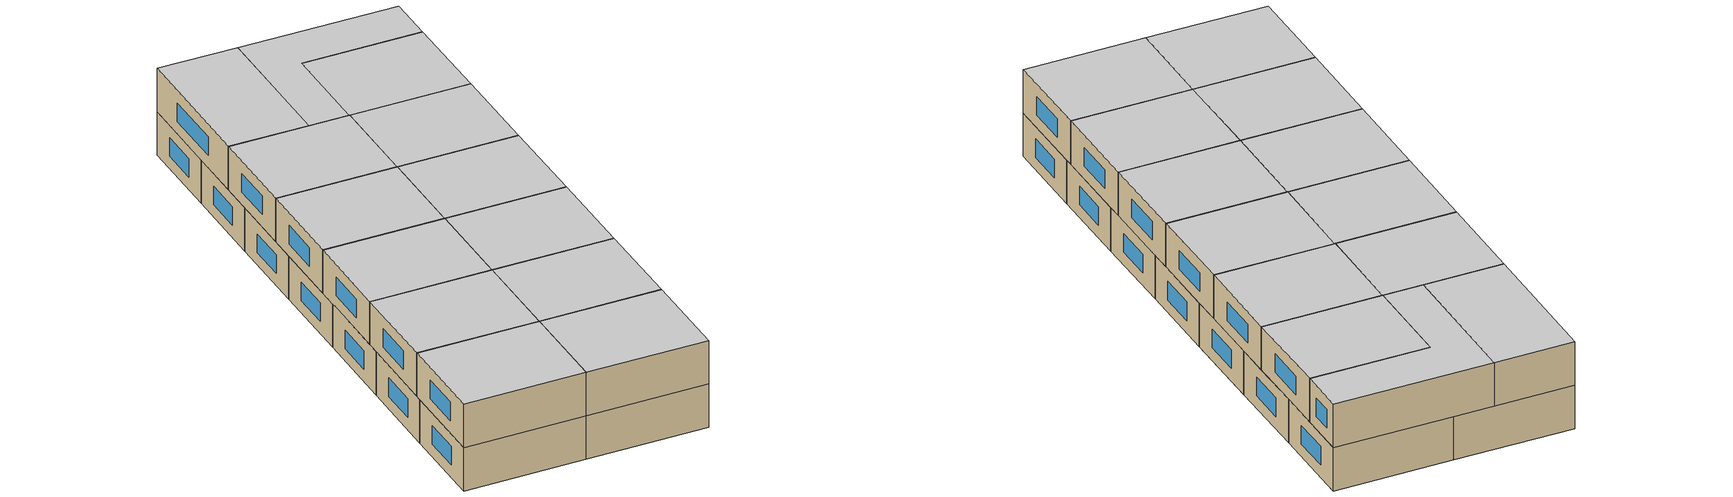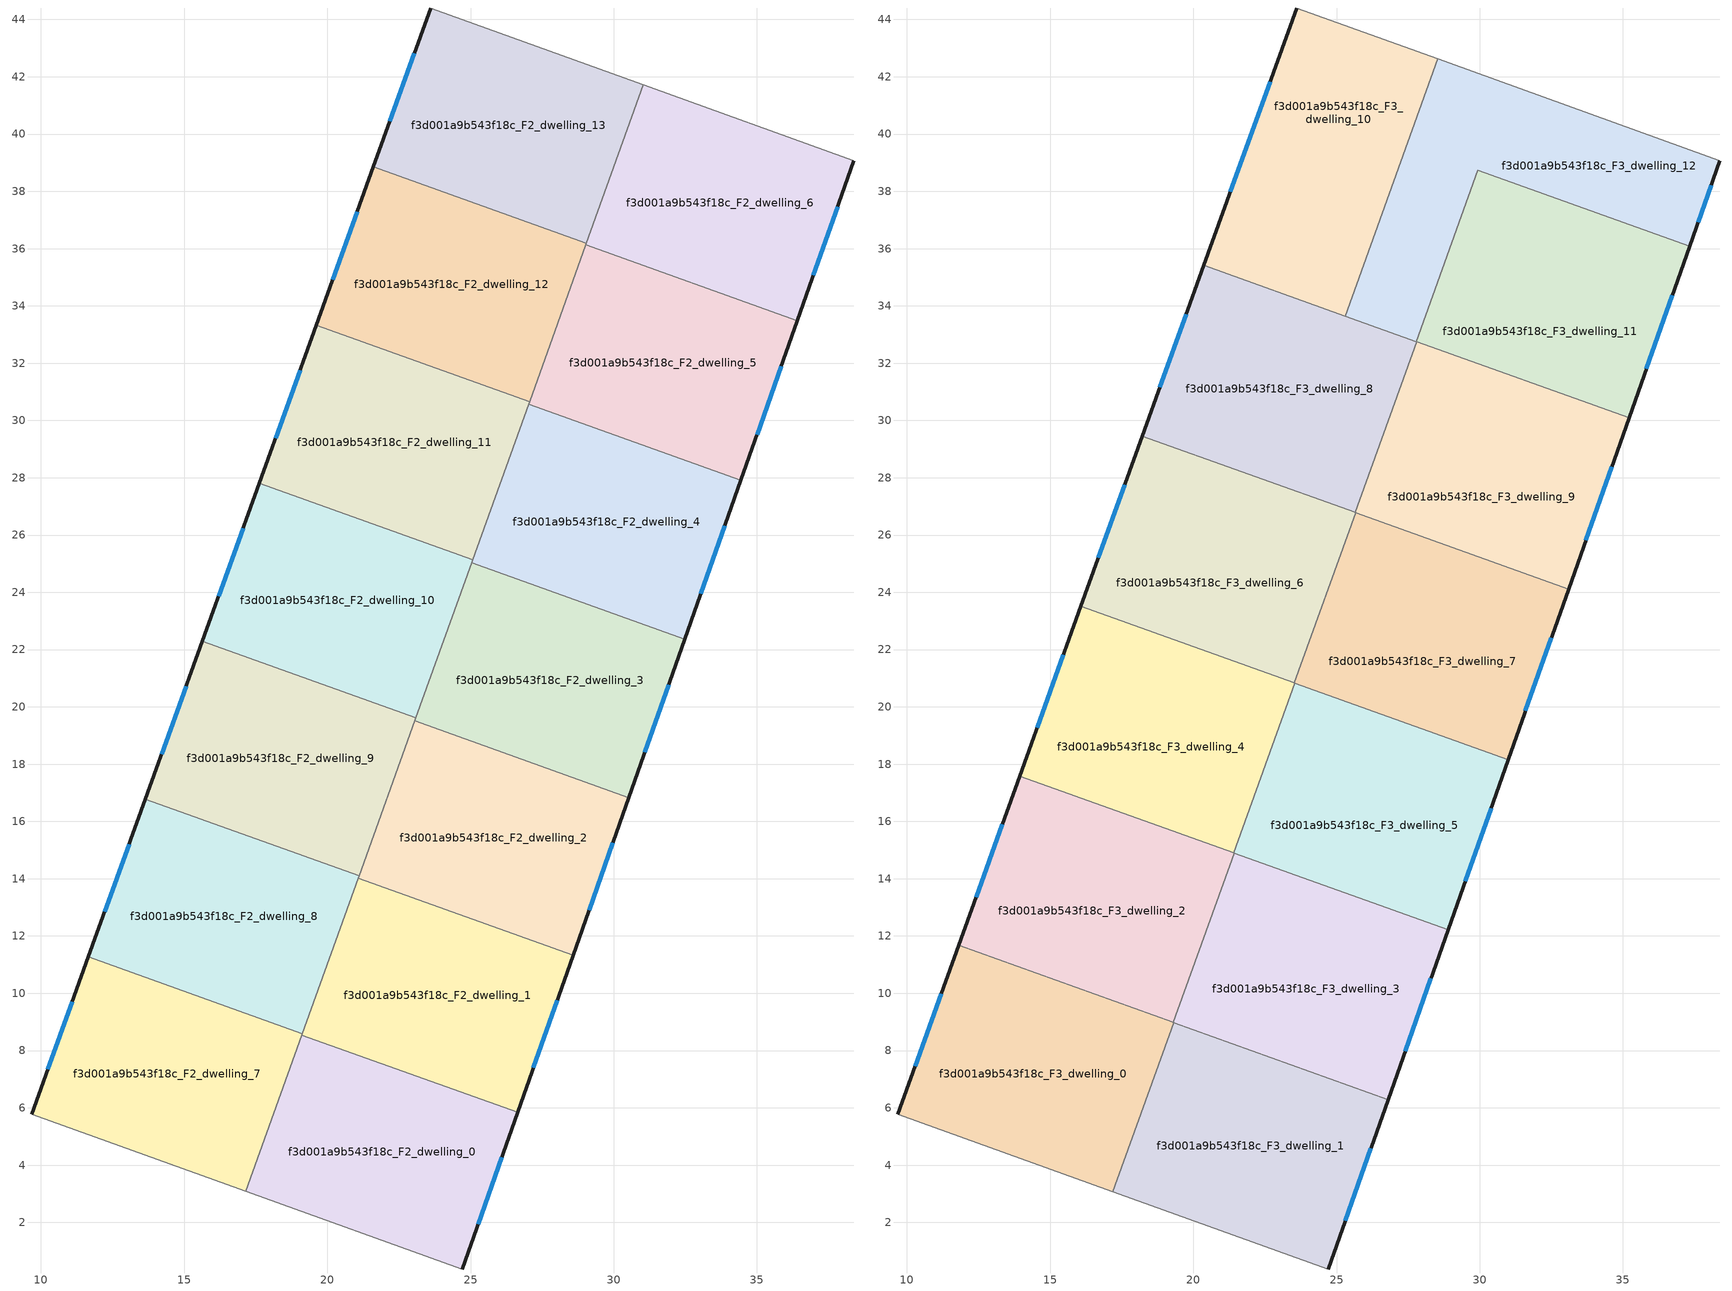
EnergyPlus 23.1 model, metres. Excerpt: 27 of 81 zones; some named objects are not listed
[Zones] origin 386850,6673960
f3d001a9b543f18c_F2_dwelling_0
 floor to f3d001a9b543f18c_F1_dwelling_0 (EU_floor_Construction): 26.64,5.84 24.71,0.37 17.16,3.09 19.11,8.54 z6
 wall outside (EU_wall_Construction): 24.71,0.37 26.64,5.84 z6:9
 wall adiabatic (EU_wall_Construction): 17.16,3.09 24.71,0.37 z6:9
 wall to f3d001a9b543f18c_F2_dwelling_1 (EU_wall_Construction): 26.64,5.84 19.11,8.54 z6:9
 wall to f3d001a9b543f18c_F2_dwelling_7 (EU_wall_Construction): 19.11,8.54 17.16,3.09 z6:9
 window (EU_Window_Construction): 25.26,1.93 26.09,4.28 z6.86:8.14
 ceiling adiabatic (EU_roof_Construction): 24.71,0.37 26.64,5.84 19.15,8.53 17.19,3.08 z9
f3d001a9b543f18c_F2_dwelling_1
 floor to f3d001a9b543f18c_F1_dwelling_1 (EU_floor_Construction): 28.58,11.32 26.64,5.84 19.11,8.54 21.08,14.02 z6
 wall outside (EU_wall_Construction): 26.64,5.84 28.58,11.32 z6:9
 wall to f3d001a9b543f18c_F2_dwelling_8 (EU_wall_Construction): 21.08,14.02 19.13,8.59 z6:9
 wall to f3d001a9b543f18c_F2_dwelling_2 (EU_wall_Construction): 28.58,11.32 21.08,14.02 z6:9
 wall to f3d001a9b543f18c_F2_dwelling_7 (EU_wall_Construction): 19.13,8.59 19.12,8.54 z6:9
 window (EU_Window_Construction): 27.2,7.41 28.03,9.76 z6.86:8.14
 ceiling adiabatic (EU_roof_Construction): 26.64,5.84 26.8,6.29 19.31,8.98 19.15,8.53 z9
f3d001a9b543f18c_F2_dwelling_10
 floor to f3d001a9b543f18c_F1_dwelling_10 (EU_floor_Construction): 25.07,25.13 23.09,19.61 15.64,22.29 17.63,27.81 z6
 wall outside (EU_wall_Construction): 17.63,27.81 15.64,22.29 z6:9
 wall to f3d001a9b543f18c_F2_dwelling_9 (EU_wall_Construction): 15.64,22.29 23.09,19.61 z6:9
 wall to f3d001a9b543f18c_F2_dwelling_11 (EU_wall_Construction): 25.07,25.13 17.63,27.81 z6:9
 wall to f3d001a9b543f18c_F2_dwelling_3 (EU_wall_Construction): 23.09,19.61 25.04,25.03 z6:9
 wall to f3d001a9b543f18c_F2_dwelling_4 (EU_wall_Construction): 25.04,25.03 25.07,25.13 z6:9
 window (EU_Window_Construction): 17.06,26.23 16.2,23.87 z6.86:8.14
 ceiling adiabatic (EU_roof_Construction): 23.53,20.84 25.07,25.13 17.63,27.81 16.08,23.51 z9
f3d001a9b543f18c_F2_dwelling_11
 floor to f3d001a9b543f18c_F1_dwelling_11 (EU_floor_Construction): 27.06,30.66 25.07,25.13 17.63,27.81 19.62,33.33 z6
 wall outside (EU_wall_Construction): 19.62,33.33 17.63,27.81 z6:9
 wall to f3d001a9b543f18c_F2_dwelling_12 (EU_wall_Construction): 27.06,30.66 19.62,33.33 z6:9
 wall to f3d001a9b543f18c_F2_dwelling_4 (EU_wall_Construction): 25.07,25.13 27.03,30.57 z6:9
 wall to f3d001a9b543f18c_F2_dwelling_5 (EU_wall_Construction): 27.03,30.57 27.06,30.66 z6:9
 window (EU_Window_Construction): 19.05,31.75 18.2,29.39 z6.86:8.14
 ceiling adiabatic (EU_roof_Construction): 25.66,26.79 27.05,30.66 19.62,33.33 18.22,29.46 z9
f3d001a9b543f18c_F2_dwelling_12
 floor to f3d001a9b543f18c_F1_dwelling_12 (EU_floor_Construction): 29.05,36.19 27.06,30.66 19.62,33.33 21.61,38.86 z6
 wall outside (EU_wall_Construction): 21.61,38.86 19.62,33.33 z6:9
 wall to f3d001a9b543f18c_F2_dwelling_13 (EU_wall_Construction): 29.05,36.19 21.61,38.86 z6:9
 wall to f3d001a9b543f18c_F2_dwelling_5 (EU_wall_Construction): 27.06,30.66 29.02,36.13 z6:9
 wall to f3d001a9b543f18c_F2_dwelling_6 (EU_wall_Construction): 29.02,36.13 29.05,36.19 z6:9
 window (EU_Window_Construction): 21.04,37.28 20.19,34.91 z6.86:8.14
 ceiling adiabatic (EU_roof_Construction): 27.06,30.66 29.05,36.19 29.02,36.2 27.78,32.75 20.37,35.42 19.62,33.33 z9
f3d001a9b543f18c_F2_dwelling_13
 floor to f3d001a9b543f18c_F1_dwelling_13 (EU_floor_Construction): 31.03,41.72 29.05,36.19 21.61,38.86 23.61,44.4 z6
 wall outside (EU_wall_Construction): 23.61,44.4 21.61,38.86 z6:9
 wall adiabatic (EU_wall_Construction): 31.03,41.72 23.61,44.4 z6:9
 wall to f3d001a9b543f18c_F2_dwelling_6 (EU_wall_Construction): 29.05,36.19 31.03,41.72 z6:9
 window (EU_Window_Construction): 23.04,42.82 22.18,40.44 z6.86:8.14
f3d001a9b543f18c_F2_dwelling_2
 floor to f3d001a9b543f18c_F1_dwelling_2 (EU_floor_Construction): 30.53,16.83 28.58,11.32 21.08,14.02 23.06,19.51 z6
 wall outside (EU_wall_Construction): 28.58,11.32 30.53,16.83 z6:9
 wall to f3d001a9b543f18c_F2_dwelling_3 (EU_wall_Construction): 30.53,16.83 23.06,19.51 z6:9
 wall to f3d001a9b543f18c_F2_dwelling_9 (EU_wall_Construction): 23.06,19.51 21.11,14.1 z6:9
 wall to f3d001a9b543f18c_F2_dwelling_8 (EU_wall_Construction): 21.11,14.1 21.08,14.02 z6:9
 window (EU_Window_Construction): 29.14,12.9 29.97,15.26 z6.86:8.14
f3d001a9b543f18c_F2_dwelling_3
 floor to f3d001a9b543f18c_F1_dwelling_3 (EU_floor_Construction): 32.48,22.36 30.53,16.83 23.06,19.51 25.04,25.03 z6
 wall outside (EU_wall_Construction): 30.53,16.83 32.48,22.36 z6:9
 wall to f3d001a9b543f18c_F2_dwelling_4 (EU_wall_Construction): 32.48,22.36 25.04,25.03 z6:9
 wall to f3d001a9b543f18c_F2_dwelling_9 (EU_wall_Construction): 23.09,19.61 23.06,19.51 z6:9
 window (EU_Window_Construction): 31.09,18.41 31.92,20.78 z6.86:8.14
f3d001a9b543f18c_F2_dwelling_4
 floor to f3d001a9b543f18c_F1_dwelling_4 (EU_floor_Construction): 34.44,27.91 32.48,22.36 25.04,25.03 27.03,30.57 z6
 wall outside (EU_wall_Construction): 32.48,22.36 34.44,27.91 z6:9
 wall to f3d001a9b543f18c_F2_dwelling_5 (EU_wall_Construction): 34.44,27.91 27.03,30.57 z6:9
 window (EU_Window_Construction): 33.04,23.94 33.88,26.32 z6.86:8.14
f3d001a9b543f18c_F2_dwelling_5
 floor to f3d001a9b543f18c_F1_dwelling_5 (EU_floor_Construction): 36.41,33.48 34.44,27.91 27.03,30.57 29.02,36.13 z6
 wall outside (EU_wall_Construction): 34.44,27.91 36.41,33.48 z6:9
 wall to f3d001a9b543f18c_F2_dwelling_6 (EU_wall_Construction): 36.41,33.48 29.02,36.13 z6:9
 window (EU_Window_Construction): 35,29.5 35.85,31.88 z6.86:8.14
f3d001a9b543f18c_F2_dwelling_6
 floor to f3d001a9b543f18c_F1_dwelling_6 (EU_floor_Construction): 38.38,39.06 36.41,33.48 29.02,36.13 31.03,41.72 z6
 wall outside (EU_wall_Construction): 36.41,33.48 38.38,39.06 z6:9
 wall adiabatic (EU_wall_Construction): 38.38,39.06 31.03,41.72 z6:9
 window (EU_Window_Construction): 36.97,35.07 37.82,37.46 z6.86:8.14
 ceiling adiabatic (EU_roof_Construction): 36.41,33.48 38.38,39.06 31.03,41.72 29.96,38.72 37.33,36.08 z9
f3d001a9b543f18c_F2_dwelling_7
 floor to f3d001a9b543f18c_F1_dwelling_7 (EU_floor_Construction): 19.13,8.59 17.16,3.09 9.68,5.77 11.66,11.27 z6
 wall outside (EU_wall_Construction): 11.66,11.27 9.68,5.77 z6:9
 wall adiabatic (EU_wall_Construction): 9.68,5.77 17.16,3.09 z6:9
 wall to f3d001a9b543f18c_F2_dwelling_8 (EU_wall_Construction): 19.13,8.59 11.66,11.27 z6:9
 window (EU_Window_Construction): 11.09,9.7 10.24,7.34 z6.86:8.14
f3d001a9b543f18c_F2_dwelling_8
 floor to f3d001a9b543f18c_F1_dwelling_8 (EU_floor_Construction): 21.11,14.1 19.13,8.59 11.66,11.27 13.65,16.78 z6
 wall outside (EU_wall_Construction): 13.65,16.78 11.66,11.27 z6:9
 wall to f3d001a9b543f18c_F2_dwelling_9 (EU_wall_Construction): 21.11,14.1 13.65,16.78 z6:9
 window (EU_Window_Construction): 13.08,15.21 12.23,12.85 z6.86:8.14
f3d001a9b543f18c_F2_dwelling_9
 floor to f3d001a9b543f18c_F1_dwelling_9 (EU_floor_Construction): 23.09,19.61 21.11,14.1 13.65,16.78 15.64,22.29 z6
 wall outside (EU_wall_Construction): 15.64,22.29 13.65,16.78 z6:9
 window (EU_Window_Construction): 15.07,20.72 14.22,18.35 z6.86:8.14
f3d001a9b543f18c_F3_dwelling_0
 floor to f3d001a9b543f18c_F2_dwelling_7 (EU_floor_Construction): 19.13,8.59 17.16,3.09 9.68,5.77 11.66,11.27 z9
 floor to f3d001a9b543f18c_F2_dwelling_0 (EU_floor_Construction): 19.15,8.53 17.19,3.08 17.16,3.09 19.12,8.54 z9
 floor to f3d001a9b543f18c_F2_dwelling_8 (EU_floor_Construction): 19.28,8.99 19.13,8.59 11.66,11.27 11.8,11.67 z9
 floor to f3d001a9b543f18c_F2_dwelling_1 (EU_floor_Construction): 19.31,8.98 19.15,8.53 19.12,8.54 19.28,8.99 z9
 wall outside (EU_wall_Construction): 11.8,11.67 9.68,5.77 z9:12
 wall to f3d001a9b543f18c_F3_dwelling_1 (EU_wall_Construction): 17.19,3.08 19.31,8.98 z9:12
 wall adiabatic (EU_wall_Construction): 9.68,5.77 17.19,3.08 z9:12
 wall to f3d001a9b543f18c_F3_dwelling_2 (EU_wall_Construction): 19.3,8.98 11.8,11.67 z9:12
 wall to f3d001a9b543f18c_F3_dwelling_3 (EU_wall_Construction): 19.31,8.98 19.3,8.98 z9:12
 window (EU_Window_Construction): 11.2,9.99 10.29,7.46 z9.86:11.14
 ceiling to f3d001a9b543f18c_F4_dwelling_0 (EU_floor_Construction): 17.19,3.08 19.31,8.98 11.8,11.67 9.68,5.77 z12
f3d001a9b543f18c_F3_dwelling_1
 floor adiabatic (EU_floor_Construction): 26.8,6.29 24.71,0.37 17.19,3.08 19.31,8.98 z9
 wall outside (EU_wall_Construction): 24.71,0.37 26.8,6.29 z9:12
 wall adiabatic (EU_wall_Construction): 17.19,3.08 24.71,0.37 z9:12
 wall to f3d001a9b543f18c_F3_dwelling_3 (EU_wall_Construction): 26.8,6.29 19.31,8.98 z9:12
 window (EU_Window_Construction): 25.31,2.06 26.2,4.6 z9.86:11.14
 ceiling to f3d001a9b543f18c_F4_dwelling_1 (EU_floor_Construction): 24.71,0.37 26.8,6.29 19.31,8.98 17.19,3.08 z12
f3d001a9b543f18c_F3_dwelling_10
 floor to f3d001a9b543f18c_F2_dwelling_13 (EU_floor_Construction): 28.53,42.62 26.55,37.09 21.61,38.86 23.61,44.4 z9
 floor to f3d001a9b543f18c_F2_dwelling_12 (EU_floor_Construction): 26.55,37.09 25.31,33.64 20.37,35.42 21.61,38.86 z9
 wall outside (EU_wall_Construction): 23.61,44.4 20.37,35.42 z9:12
 wall adiabatic (EU_wall_Construction): 28.53,42.62 23.61,44.4 z9:12
 wall to f3d001a9b543f18c_F3_dwelling_12 (EU_wall_Construction): 25.31,33.64 28.53,42.62 z9:12
 wall to f3d001a9b543f18c_F3_dwelling_8 (EU_wall_Construction): 20.37,35.42 25.31,33.64 z9:12
 window (EU_Window_Construction): 22.68,41.83 21.3,37.98 z9.86:11.14
 ceiling to f3d001a9b543f18c_F4_dwelling_10 (EU_floor_Construction): 25.31,33.64 28.53,42.62 23.61,44.4 20.37,35.42 z12
f3d001a9b543f18c_F3_dwelling_11
 floor to f3d001a9b543f18c_F2_dwelling_5 (EU_floor_Construction): 36.41,33.48 35.21,30.09 27.81,32.74 29.02,36.13 z9
 floor adiabatic (EU_floor_Construction): 29.05,36.19 27.81,32.74 27.78,32.75 29.02,36.2 z9
 floor to f3d001a9b543f18c_F2_dwelling_6 (EU_floor_Construction): 37.33,36.08 36.41,33.48 29.02,36.13 29.96,38.72 z9
 floor to f3d001a9b543f18c_F2_dwelling_13 (EU_floor_Construction): 29.96,38.72 29.05,36.19 29.02,36.2 29.93,38.73 z9
 wall outside (EU_wall_Construction): 35.21,30.09 37.33,36.08 z9:12
 wall to f3d001a9b543f18c_F3_dwelling_12 (EU_wall_Construction): 37.33,36.08 29.93,38.73 27.78,32.75 z9:12
 wall to f3d001a9b543f18c_F3_dwelling_9 (EU_wall_Construction): 27.8,32.75 35.21,30.09 z9:12
 wall to f3d001a9b543f18c_F3_dwelling_8 (EU_wall_Construction): 27.78,32.75 27.8,32.75 z9:12
 window (EU_Window_Construction): 35.82,31.8 36.72,34.36 z9.86:11.14
 ceiling to f3d001a9b543f18c_F4_dwelling_11 (EU_floor_Construction): 35.21,30.09 37.33,36.08 29.93,38.73 27.78,32.75 z12
f3d001a9b543f18c_F3_dwelling_12
 floor adiabatic (EU_floor_Construction): 38.38,39.06 37.33,36.08 29.96,38.72 31.03,41.72 z9
 floor to f3d001a9b543f18c_F2_dwelling_13 (EU_floor_Construction): 31.03,41.72 29.96,38.72 29.93,38.73 29.02,36.2 26.55,37.09 28.53,42.62 z9
 floor to f3d001a9b543f18c_F2_dwelling_12 (EU_floor_Construction): 29.02,36.2 27.78,32.75 25.31,33.64 26.55,37.09 z9
 wall outside (EU_wall_Construction): 37.33,36.08 38.38,39.06 z9:12
 wall adiabatic (EU_wall_Construction): 38.38,39.06 28.53,42.62 z9:12
 wall to f3d001a9b543f18c_F3_dwelling_8 (EU_wall_Construction): 25.31,33.64 27.78,32.75 z9:12
 window (EU_Window_Construction): 37.63,36.93 38.08,38.21 z9.86:11.14
 ceiling to f3d001a9b543f18c_F4_dwelling_12 (EU_floor_Construction): 37.33,36.08 38.38,39.06 28.53,42.62 25.31,33.64 27.78,32.75 29.93,38.73 z12
f3d001a9b543f18c_F3_dwelling_2
 floor to f3d001a9b543f18c_F2_dwelling_8 (EU_floor_Construction): 21.11,14.1 19.28,8.99 11.8,11.67 13.65,16.78 z9
 floor to f3d001a9b543f18c_F2_dwelling_9 (EU_floor_Construction): 21.4,14.9 21.11,14.1 13.65,16.78 13.94,17.58 z9
 floor to f3d001a9b543f18c_F2_dwelling_1 (EU_floor_Construction): 21.1,14.01 19.3,8.98 19.28,8.99 21.08,14.02 z9
 floor to f3d001a9b543f18c_F2_dwelling_2 (EU_floor_Construction): 21.42,14.9 21.1,14.01 21.08,14.02 21.4,14.9 z9
 wall outside (EU_wall_Construction): 13.94,17.58 11.8,11.67 z9:12
 wall to f3d001a9b543f18c_F3_dwelling_3 (EU_wall_Construction): 19.3,8.98 21.42,14.9 z9:12
 wall to f3d001a9b543f18c_F3_dwelling_4 (EU_wall_Construction): 21.41,14.9 13.94,17.58 z9:12
 wall to f3d001a9b543f18c_F3_dwelling_5 (EU_wall_Construction): 21.42,14.9 21.41,14.9 z9:12
 window (EU_Window_Construction): 13.33,15.9 12.41,13.36 z9.86:11.14
 ceiling to f3d001a9b543f18c_F4_dwelling_2 (EU_floor_Construction): 19.3,8.98 21.42,14.9 13.94,17.58 11.8,11.67 z12
f3d001a9b543f18c_F3_dwelling_3
 floor to f3d001a9b543f18c_F2_dwelling_1 (EU_floor_Construction): 28.58,11.32 26.8,6.29 19.3,8.98 21.1,14.01 z9
 floor to f3d001a9b543f18c_F2_dwelling_2 (EU_floor_Construction): 28.89,12.21 28.58,11.32 21.1,14.01 21.42,14.9 z9
 wall outside (EU_wall_Construction): 26.8,6.29 28.9,12.21 z9:12
 wall to f3d001a9b543f18c_F3_dwelling_5 (EU_wall_Construction): 28.9,12.21 21.42,14.9 z9:12
 window (EU_Window_Construction): 27.4,7.98 28.3,10.52 z9.86:11.14
 ceiling to f3d001a9b543f18c_F4_dwelling_3 (EU_floor_Construction): 26.8,6.29 28.9,12.21 21.42,14.9 19.3,8.98 z12
f3d001a9b543f18c_F3_dwelling_4
 floor to f3d001a9b543f18c_F2_dwelling_9 (EU_floor_Construction): 23.09,19.61 21.4,14.9 13.94,17.58 15.64,22.29 z9
 floor to f3d001a9b543f18c_F2_dwelling_10 (EU_floor_Construction): 23.53,20.84 23.09,19.61 15.64,22.29 16.08,23.51 z9
 floor to f3d001a9b543f18c_F2_dwelling_2 (EU_floor_Construction): 23.07,19.51 21.41,14.9 21.4,14.9 23.06,19.51 z9
 floor to f3d001a9b543f18c_F2_dwelling_3 (EU_floor_Construction): 23.54,20.83 23.07,19.51 23.06,19.51 23.53,20.84 z9
 wall outside (EU_wall_Construction): 16.08,23.51 13.94,17.58 z9:12
 wall to f3d001a9b543f18c_F3_dwelling_5 (EU_wall_Construction): 21.41,14.9 23.54,20.83 z9:12
 wall to f3d001a9b543f18c_F3_dwelling_6 (EU_wall_Construction): 23.53,20.84 16.08,23.51 z9:12
 wall to f3d001a9b543f18c_F3_dwelling_7 (EU_wall_Construction): 23.54,20.83 23.53,20.84 z9:12
 window (EU_Window_Construction): 15.47,21.82 14.55,19.28 z9.86:11.14
 ceiling to f3d001a9b543f18c_F4_dwelling_4 (EU_floor_Construction): 21.41,14.9 23.54,20.83 16.08,23.51 13.94,17.58 z12
f3d001a9b543f18c_F3_dwelling_5
 floor to f3d001a9b543f18c_F2_dwelling_2 (EU_floor_Construction): 30.53,16.83 28.89,12.21 21.41,14.9 23.07,19.51 z9
 floor to f3d001a9b543f18c_F2_dwelling_3 (EU_floor_Construction): 30.99,18.16 30.53,16.83 23.07,19.51 23.54,20.83 z9
 wall outside (EU_wall_Construction): 28.9,12.21 30.99,18.16 z9:12
 wall to f3d001a9b543f18c_F3_dwelling_7 (EU_wall_Construction): 30.99,18.16 23.54,20.83 z9:12
 window (EU_Window_Construction): 29.49,13.91 30.4,16.46 z9.86:11.14
 ceiling to f3d001a9b543f18c_F4_dwelling_5 (EU_floor_Construction): 28.9,12.21 30.99,18.16 23.54,20.83 21.41,14.9 z12
f3d001a9b543f18c_F3_dwelling_6
 floor to f3d001a9b543f18c_F2_dwelling_10 (EU_floor_Construction): 25.07,25.13 23.53,20.84 16.08,23.51 17.63,27.81 z9
 floor to f3d001a9b543f18c_F2_dwelling_11 (EU_floor_Construction): 25.67,26.78 25.07,25.13 17.63,27.81 18.22,29.46 z9
 wall outside (EU_wall_Construction): 18.22,29.46 16.08,23.51 z9:12
 wall to f3d001a9b543f18c_F3_dwelling_7 (EU_wall_Construction): 23.53,20.84 25.67,26.78 z9:12
 wall to f3d001a9b543f18c_F3_dwelling_8 (EU_wall_Construction): 25.65,26.79 18.22,29.46 z9:12
 wall to f3d001a9b543f18c_F3_dwelling_9 (EU_wall_Construction): 25.67,26.78 25.65,26.79 z9:12
 window (EU_Window_Construction): 17.61,27.76 16.69,25.21 z9.86:11.14
 ceiling to f3d001a9b543f18c_F4_dwelling_6 (EU_floor_Construction): 23.53,20.84 25.67,26.78 18.22,29.46 16.08,23.51 z12
f3d001a9b543f18c_F3_dwelling_7
 floor to f3d001a9b543f18c_F2_dwelling_3 (EU_floor_Construction): 32.48,22.36 30.99,18.16 23.53,20.84 25.04,25.03 z9
 floor to f3d001a9b543f18c_F2_dwelling_4 (EU_floor_Construction): 33.1,24.11 32.48,22.36 25.04,25.03 25.67,26.78 z9
 wall outside (EU_wall_Construction): 30.99,18.16 33.1,24.11 z9:12
 wall to f3d001a9b543f18c_F3_dwelling_9 (EU_wall_Construction): 33.1,24.11 25.67,26.78 z9:12
 window (EU_Window_Construction): 31.6,19.86 32.5,22.41 z9.86:11.14
 ceiling to f3d001a9b543f18c_F4_dwelling_7 (EU_floor_Construction): 30.99,18.16 33.1,24.11 25.67,26.78 23.53,20.84 z12
f3d001a9b543f18c_F3_dwelling_8
 floor adiabatic (EU_floor_Construction): 27.8,32.75 25.66,26.79 18.22,29.46 20.37,35.42 z9
 wall outside (EU_wall_Construction): 20.37,35.42 18.22,29.46 z9:12
 wall to f3d001a9b543f18c_F3_dwelling_9 (EU_wall_Construction): 25.66,26.79 27.8,32.75 z9:12
 window (EU_Window_Construction): 19.76,33.71 18.83,31.16 z9.86:11.14
 ceiling to f3d001a9b543f18c_F4_dwelling_8 (EU_floor_Construction): 25.66,26.79 27.8,32.75 20.37,35.42 18.22,29.46 z12
f3d001a9b543f18c_F3_dwelling_9
 floor to f3d001a9b543f18c_F2_dwelling_4 (EU_floor_Construction): 34.44,27.91 33.1,24.11 25.67,26.78 27.03,30.57 z9
 floor to f3d001a9b543f18c_F2_dwelling_5 (EU_floor_Construction): 35.21,30.09 34.44,27.91 27.03,30.57 27.81,32.74 z9
 floor to f3d001a9b543f18c_F2_dwelling_11 (EU_floor_Construction): 27.06,30.66 25.67,26.78 25.66,26.79 27.05,30.66 z9
 floor adiabatic (EU_floor_Construction): 27.81,32.74 27.06,30.66 27.05,30.66 27.8,32.75 z9
 wall outside (EU_wall_Construction): 33.1,24.11 35.21,30.09 z9:12
 window (EU_Window_Construction): 33.7,25.82 34.61,28.38 z9.86:11.14
 ceiling to f3d001a9b543f18c_F4_dwelling_9 (EU_floor_Construction): 33.1,24.11 35.21,30.09 27.8,32.75 25.66,26.79 z12
[Building]
EU S2 Campaign: North Axis=0; Terrain=City; Solar Distribution=FullExterior
[Site:Location]
Helsinki-Vantaa.AP: Latitude=60.317; Longitude=24.963; Time Zone=2; Elevation=54.6
[SizingPeriod:WeatherFileDays]
AnnualSizingPeriod: Begin Month=1; Begin Day of Month=1; End Month=12; End Day of Month=31; Day of Week for Start Day=Monday; Use Weather File Daylight Saving Period=No; Use Weather File Rain and Snow Indicators=No
[MATERIAL]
EU_InternalMass_Material: Roughness=MediumRough; Thickness=0.1; Conductivity=1; Density=1800; Specific Heat=900; Thermal Absorptance=0.9; Solar Absorptance=0.7; Visible Absorptance=0.7
[MATERIAL:NOMASS] Roughness=MediumRough; Thermal Absorptance=0.9; Solar Absorptance=0.7; Visible Absorptance=0.7
Name | Thermal Resistance
EU_wall_NoMass | 1.10183
EU_roof_NoMass; EU_floor_NoMass | 1.70606
[WINDOWMATERIAL:SIMPLEGLAZINGSYSTEM]
EU_Window_SimpleGlazing: UFactor=3.11035; Solar Heat Gain Coefficient=0.8; Visible Transmittance=0.8
[CONSTRUCTION]
EU_wall_Construction: EU_wall_NoMass
EU_roof_Construction: EU_roof_NoMass
EU_floor_Construction: EU_floor_NoMass
EU_Window_Construction: EU_Window_SimpleGlazing
EU_InternalMass_Construction: EU_InternalMass_Material
[ZONE] Type=1; Multiplier=1; Ceiling Height=autocalculate; Floor Area=autocalculate; Part of Total Floor Area=Yes
Name | Volume
f3d001a9b543f18c_F2_dwelling_0; f3d001a9b543f18c_F2_dwelling_12 | 139.329
f3d001a9b543f18c_F3_dwelling_0; f3d001a9b543f18c_F3_dwelling_1; f3d001a9b543f18c_F3_dwelling_5 | 150.067
f3d001a9b543f18c_F2_dwelling_1 | 139.349
f3d001a9b543f18c_F2_dwelling_10 | 139.321
f3d001a9b543f18c_F3_dwelling_10 | 150.064
f3d001a9b543f18c_F2_dwelling_11 | 139.336
f3d001a9b543f18c_F3_dwelling_11; f3d001a9b543f18c_F3_dwelling_8 | 150.059
f3d001a9b543f18c_F3_dwelling_12; f3d001a9b543f18c_F3_dwelling_2 | 150.042
f3d001a9b543f18c_F2_dwelling_13; f3d001a9b543f18c_F2_dwelling_4 | 139.345
f3d001a9b543f18c_F2_dwelling_2; f3d001a9b543f18c_F2_dwelling_3 | 139.344
f3d001a9b543f18c_F3_dwelling_3; f3d001a9b543f18c_F3_dwelling_6 | 150.051
f3d001a9b543f18c_F3_dwelling_4 | 150.044
f3d001a9b543f18c_F2_dwelling_5 | 139.36
f3d001a9b543f18c_F2_dwelling_6 | 139.341
f3d001a9b543f18c_F2_dwelling_7 | 139.343
f3d001a9b543f18c_F3_dwelling_7 | 150.055
f3d001a9b543f18c_F2_dwelling_8 | 139.326
f3d001a9b543f18c_F2_dwelling_9 | 139.339
f3d001a9b543f18c_F3_dwelling_9 | 150.068
[INTERNALMASS] Construction=EU_InternalMass_Construction
Name | Zone or ZoneList | Surface Area
f3d001a9b543f18c_F2_dwelling_0_EU_InternalMass | f3d001a9b543f18c_F2_dwelling_0 | 46.4429
f3d001a9b543f18c_F2_dwelling_1_EU_InternalMass | f3d001a9b543f18c_F2_dwelling_1 | 46.4499
f3d001a9b543f18c_F2_dwelling_2_EU_InternalMass | f3d001a9b543f18c_F2_dwelling_2 | 46.4482
f3d001a9b543f18c_F2_dwelling_3_EU_InternalMass | f3d001a9b543f18c_F2_dwelling_3 | 46.4479
f3d001a9b543f18c_F2_dwelling_4_EU_InternalMass | f3d001a9b543f18c_F2_dwelling_4 | 46.4482
f3d001a9b543f18c_F2_dwelling_5_EU_InternalMass | f3d001a9b543f18c_F2_dwelling_5 | 46.4533
f3d001a9b543f18c_F2_dwelling_6_EU_InternalMass | f3d001a9b543f18c_F2_dwelling_6 | 46.4472
f3d001a9b543f18c_F2_dwelling_7_EU_InternalMass | f3d001a9b543f18c_F2_dwelling_7 | 46.4478
f3d001a9b543f18c_F2_dwelling_8_EU_InternalMass | f3d001a9b543f18c_F2_dwelling_8 | 46.442
f3d001a9b543f18c_F2_dwelling_9_EU_InternalMass | f3d001a9b543f18c_F2_dwelling_9 | 46.4462
f3d001a9b543f18c_F2_dwelling_10_EU_InternalMass | f3d001a9b543f18c_F2_dwelling_10 | 46.4408
f3d001a9b543f18c_F2_dwelling_11_EU_InternalMass | f3d001a9b543f18c_F2_dwelling_11 | 46.4454
f3d001a9b543f18c_F2_dwelling_12_EU_InternalMass | f3d001a9b543f18c_F2_dwelling_12 | 46.4433
f3d001a9b543f18c_F2_dwelling_13_EU_InternalMass | f3d001a9b543f18c_F2_dwelling_13 | 46.4479
f3d001a9b543f18c_F3_dwelling_0_EU_InternalMass | f3d001a9b543f18c_F3_dwelling_0 | 50.0227
f3d001a9b543f18c_F3_dwelling_1_EU_InternalMass | f3d001a9b543f18c_F3_dwelling_1 | 50.0232
f3d001a9b543f18c_F3_dwelling_2_EU_InternalMass | f3d001a9b543f18c_F3_dwelling_2 | 50.0125
f3d001a9b543f18c_F3_dwelling_3_EU_InternalMass | f3d001a9b543f18c_F3_dwelling_3 | 50.0172
f3d001a9b543f18c_F3_dwelling_4_EU_InternalMass | f3d001a9b543f18c_F3_dwelling_4 | 50.0154
f3d001a9b543f18c_F3_dwelling_5_EU_InternalMass | f3d001a9b543f18c_F3_dwelling_5 | 50.022
f3d001a9b543f18c_F3_dwelling_6_EU_InternalMass | f3d001a9b543f18c_F3_dwelling_6 | 50.0153
f3d001a9b543f18c_F3_dwelling_7_EU_InternalMass | f3d001a9b543f18c_F3_dwelling_7 | 50.0168
f3d001a9b543f18c_F3_dwelling_8_EU_InternalMass | f3d001a9b543f18c_F3_dwelling_8 | 50.0174
f3d001a9b543f18c_F3_dwelling_9_EU_InternalMass | f3d001a9b543f18c_F3_dwelling_9 | 50.0231
f3d001a9b543f18c_F3_dwelling_10_EU_InternalMass | f3d001a9b543f18c_F3_dwelling_10 | 50.0224
f3d001a9b543f18c_F3_dwelling_11_EU_InternalMass | f3d001a9b543f18c_F3_dwelling_11 | 50.0193
f3d001a9b543f18c_F3_dwelling_12_EU_InternalMass | f3d001a9b543f18c_F3_dwelling_12 | 50.0144
[OTHEREQUIPMENT] Fuel Type=Electricity; Design Level Calculation Method=Watts/Area; Power per Zone Floor Area=1; Fraction Latent=0; Fraction Radiant=0; Fraction Lost=0; Carbon Dioxide Generation Rate=0; EndUse Subcategory=EU_Step8_InternalGains
Name | Zone or ZoneList or Space or SpaceList | Schedule
EU_Step8_InternalGain_f3d001a9b543f18c_F2_dwelling_0_f000 | f3d001a9b543f18c_F2_dwelling_0 | EU_Step8_GainSchedule_f3d001a9b543f18c_F2_dwelling_0_f000
EU_Step8_InternalGain_f3d001a9b543f18c_F2_dwelling_1_f000 | f3d001a9b543f18c_F2_dwelling_1 | EU_Step8_GainSchedule_f3d001a9b543f18c_F2_dwelling_1_f000
EU_Step8_InternalGain_f3d001a9b543f18c_F2_dwelling_2_f000 | f3d001a9b543f18c_F2_dwelling_2 | EU_Step8_GainSchedule_f3d001a9b543f18c_F2_dwelling_2_f000
EU_Step8_InternalGain_f3d001a9b543f18c_F2_dwelling_3_f000 | f3d001a9b543f18c_F2_dwelling_3 | EU_Step8_GainSchedule_f3d001a9b543f18c_F2_dwelling_3_f000
EU_Step8_InternalGain_f3d001a9b543f18c_F2_dwelling_4_f000 | f3d001a9b543f18c_F2_dwelling_4 | EU_Step8_GainSchedule_f3d001a9b543f18c_F2_dwelling_4_f000
EU_Step8_InternalGain_f3d001a9b543f18c_F2_dwelling_5_f000 | f3d001a9b543f18c_F2_dwelling_5 | EU_Step8_GainSchedule_f3d001a9b543f18c_F2_dwelling_5_f000
EU_Step8_InternalGain_f3d001a9b543f18c_F2_dwelling_6_f000 | f3d001a9b543f18c_F2_dwelling_6 | EU_Step8_GainSchedule_f3d001a9b543f18c_F2_dwelling_6_f000
EU_Step8_InternalGain_f3d001a9b543f18c_F2_dwelling_7_f000 | f3d001a9b543f18c_F2_dwelling_7 | EU_Step8_GainSchedule_f3d001a9b543f18c_F2_dwelling_7_f000
EU_Step8_InternalGain_f3d001a9b543f18c_F2_dwelling_8_f000 | f3d001a9b543f18c_F2_dwelling_8 | EU_Step8_GainSchedule_f3d001a9b543f18c_F2_dwelling_8_f000
EU_Step8_InternalGain_f3d001a9b543f18c_F2_dwelling_9_f000 | f3d001a9b543f18c_F2_dwelling_9 | EU_Step8_GainSchedule_f3d001a9b543f18c_F2_dwelling_9_f000
EU_Step8_InternalGain_f3d001a9b543f18c_F2_dwelling_10_f000 | f3d001a9b543f18c_F2_dwelling_10 | EU_Step8_GainSchedule_f3d001a9b543f18c_F2_dwelling_10_f000
EU_Step8_InternalGain_f3d001a9b543f18c_F2_dwelling_11_f000 | f3d001a9b543f18c_F2_dwelling_11 | EU_Step8_GainSchedule_f3d001a9b543f18c_F2_dwelling_11_f000
EU_Step8_InternalGain_f3d001a9b543f18c_F2_dwelling_12_f000 | f3d001a9b543f18c_F2_dwelling_12 | EU_Step8_GainSchedule_f3d001a9b543f18c_F2_dwelling_12_f000
EU_Step8_InternalGain_f3d001a9b543f18c_F2_dwelling_13_f000 | f3d001a9b543f18c_F2_dwelling_13 | EU_Step8_GainSchedule_f3d001a9b543f18c_F2_dwelling_13_f000
EU_Step8_InternalGain_f3d001a9b543f18c_F3_dwelling_0_f000 | f3d001a9b543f18c_F3_dwelling_0 | EU_Step8_GainSchedule_f3d001a9b543f18c_F3_dwelling_0_f000
EU_Step8_InternalGain_f3d001a9b543f18c_F3_dwelling_1_f000 | f3d001a9b543f18c_F3_dwelling_1 | EU_Step8_GainSchedule_f3d001a9b543f18c_F3_dwelling_1_f000
EU_Step8_InternalGain_f3d001a9b543f18c_F3_dwelling_2_f000 | f3d001a9b543f18c_F3_dwelling_2 | EU_Step8_GainSchedule_f3d001a9b543f18c_F3_dwelling_2_f000
EU_Step8_InternalGain_f3d001a9b543f18c_F3_dwelling_3_f000 | f3d001a9b543f18c_F3_dwelling_3 | EU_Step8_GainSchedule_f3d001a9b543f18c_F3_dwelling_3_f000
EU_Step8_InternalGain_f3d001a9b543f18c_F3_dwelling_4_f000 | f3d001a9b543f18c_F3_dwelling_4 | EU_Step8_GainSchedule_f3d001a9b543f18c_F3_dwelling_4_f000
EU_Step8_InternalGain_f3d001a9b543f18c_F3_dwelling_5_f000 | f3d001a9b543f18c_F3_dwelling_5 | EU_Step8_GainSchedule_f3d001a9b543f18c_F3_dwelling_5_f000
EU_Step8_InternalGain_f3d001a9b543f18c_F3_dwelling_6_f000 | f3d001a9b543f18c_F3_dwelling_6 | EU_Step8_GainSchedule_f3d001a9b543f18c_F3_dwelling_6_f000
EU_Step8_InternalGain_f3d001a9b543f18c_F3_dwelling_7_f000 | f3d001a9b543f18c_F3_dwelling_7 | EU_Step8_GainSchedule_f3d001a9b543f18c_F3_dwelling_7_f000
EU_Step8_InternalGain_f3d001a9b543f18c_F3_dwelling_8_f000 | f3d001a9b543f18c_F3_dwelling_8 | EU_Step8_GainSchedule_f3d001a9b543f18c_F3_dwelling_8_f000
EU_Step8_InternalGain_f3d001a9b543f18c_F3_dwelling_9_f000 | f3d001a9b543f18c_F3_dwelling_9 | EU_Step8_GainSchedule_f3d001a9b543f18c_F3_dwelling_9_f000
EU_Step8_InternalGain_f3d001a9b543f18c_F3_dwelling_10_f000 | f3d001a9b543f18c_F3_dwelling_10 | EU_Step8_GainSchedule_f3d001a9b543f18c_F3_dwelling_10_f000
EU_Step8_InternalGain_f3d001a9b543f18c_F3_dwelling_11_f000 | f3d001a9b543f18c_F3_dwelling_11 | EU_Step8_GainSchedule_f3d001a9b543f18c_F3_dwelling_11_f000
EU_Step8_InternalGain_f3d001a9b543f18c_F3_dwelling_12_f000 | f3d001a9b543f18c_F3_dwelling_12 | EU_Step8_GainSchedule_f3d001a9b543f18c_F3_dwelling_12_f000
[ZONEVENTILATION:DESIGNFLOWRATE] Schedule=EU_AlwaysOn; Design Flow Rate Calculation Method=AirChanges/Hour; Air Changes per Hour=0.756316; Ventilation Type=Natural; Fan Pressure Rise=0; Fan Total Efficiency=1; Constant Term Coefficient=1; Temperature Term Coefficient=0; Velocity Term Coefficient=0; Velocity Squared Term Coefficient=0; Minimum Indoor Temperature=-100; Maximum Indoor Temperature=100; Delta Temperature=-100; Minimum Outdoor Temperature=-100; Maximum Outdoor Temperature=100; Maximum Wind Speed=40
Name | Zone or ZoneList or Space or SpaceList
EU_ConstantAir_f3d001a9b543f18c_F2_dwelling_0 | f3d001a9b543f18c_F2_dwelling_0
EU_ConstantAir_f3d001a9b543f18c_F2_dwelling_1 | f3d001a9b543f18c_F2_dwelling_1
EU_ConstantAir_f3d001a9b543f18c_F2_dwelling_2 | f3d001a9b543f18c_F2_dwelling_2
EU_ConstantAir_f3d001a9b543f18c_F2_dwelling_3 | f3d001a9b543f18c_F2_dwelling_3
EU_ConstantAir_f3d001a9b543f18c_F2_dwelling_4 | f3d001a9b543f18c_F2_dwelling_4
EU_ConstantAir_f3d001a9b543f18c_F2_dwelling_5 | f3d001a9b543f18c_F2_dwelling_5
EU_ConstantAir_f3d001a9b543f18c_F2_dwelling_6 | f3d001a9b543f18c_F2_dwelling_6
EU_ConstantAir_f3d001a9b543f18c_F2_dwelling_7 | f3d001a9b543f18c_F2_dwelling_7
EU_ConstantAir_f3d001a9b543f18c_F2_dwelling_8 | f3d001a9b543f18c_F2_dwelling_8
EU_ConstantAir_f3d001a9b543f18c_F2_dwelling_9 | f3d001a9b543f18c_F2_dwelling_9
EU_ConstantAir_f3d001a9b543f18c_F2_dwelling_10 | f3d001a9b543f18c_F2_dwelling_10
EU_ConstantAir_f3d001a9b543f18c_F2_dwelling_11 | f3d001a9b543f18c_F2_dwelling_11
EU_ConstantAir_f3d001a9b543f18c_F2_dwelling_12 | f3d001a9b543f18c_F2_dwelling_12
EU_ConstantAir_f3d001a9b543f18c_F2_dwelling_13 | f3d001a9b543f18c_F2_dwelling_13
EU_ConstantAir_f3d001a9b543f18c_F3_dwelling_0 | f3d001a9b543f18c_F3_dwelling_0
EU_ConstantAir_f3d001a9b543f18c_F3_dwelling_1 | f3d001a9b543f18c_F3_dwelling_1
EU_ConstantAir_f3d001a9b543f18c_F3_dwelling_2 | f3d001a9b543f18c_F3_dwelling_2
EU_ConstantAir_f3d001a9b543f18c_F3_dwelling_3 | f3d001a9b543f18c_F3_dwelling_3
EU_ConstantAir_f3d001a9b543f18c_F3_dwelling_4 | f3d001a9b543f18c_F3_dwelling_4
EU_ConstantAir_f3d001a9b543f18c_F3_dwelling_5 | f3d001a9b543f18c_F3_dwelling_5
EU_ConstantAir_f3d001a9b543f18c_F3_dwelling_6 | f3d001a9b543f18c_F3_dwelling_6
EU_ConstantAir_f3d001a9b543f18c_F3_dwelling_7 | f3d001a9b543f18c_F3_dwelling_7
EU_ConstantAir_f3d001a9b543f18c_F3_dwelling_8 | f3d001a9b543f18c_F3_dwelling_8
EU_ConstantAir_f3d001a9b543f18c_F3_dwelling_9 | f3d001a9b543f18c_F3_dwelling_9
EU_ConstantAir_f3d001a9b543f18c_F3_dwelling_10 | f3d001a9b543f18c_F3_dwelling_10
EU_ConstantAir_f3d001a9b543f18c_F3_dwelling_11 | f3d001a9b543f18c_F3_dwelling_11
EU_ConstantAir_f3d001a9b543f18c_F3_dwelling_12 | f3d001a9b543f18c_F3_dwelling_12
[HVACTEMPLATE:ZONE:IDEALLOADSAIRSYSTEM] System Availability Schedule=EU_AlwaysOn; Maximum Heating Supply Air Temperature=50; Minimum Cooling Supply Air Temperature=13; Maximum Heating Supply Air Humidity Ratio=0.0156; Minimum Cooling Supply Air Humidity Ratio=0.0077; Heating Limit=NoLimit; Cooling Limit=NoLimit; Heating Availability Schedule=EU_AlwaysOn; Cooling Availability Schedule=EU_CoolingOff; Dehumidification Control Type=ConstantSensibleHeatRatio; Cooling Sensible Heat Ratio=0.7; Dehumidification Setpoint=60; Humidification Control Type=None; Humidification Setpoint=30; Outdoor Air Method=None; Outdoor Air Flow Rate per Person=0.00944; Outdoor Air Flow Rate per Zone Floor Area=0; Outdoor Air Flow Rate per Zone=0; Demand Controlled Ventilation Type=None; Outdoor Air Economizer Type=NoEconomizer; Heat Recovery Type=None; Sensible Heat Recovery Effectiveness=0.7; Latent Heat Recovery Effectiveness=0.65
Name | Template Thermostat
f3d001a9b543f18c_F2_dwelling_0 | EU_HeatOnly_f3d001a9b543f18c_F2_dwelling_0
f3d001a9b543f18c_F2_dwelling_1 | EU_HeatOnly_f3d001a9b543f18c_F2_dwelling_1
f3d001a9b543f18c_F2_dwelling_2 | EU_HeatOnly_f3d001a9b543f18c_F2_dwelling_2
f3d001a9b543f18c_F2_dwelling_3 | EU_HeatOnly_f3d001a9b543f18c_F2_dwelling_3
f3d001a9b543f18c_F2_dwelling_4 | EU_HeatOnly_f3d001a9b543f18c_F2_dwelling_4
f3d001a9b543f18c_F2_dwelling_5 | EU_HeatOnly_f3d001a9b543f18c_F2_dwelling_5
f3d001a9b543f18c_F2_dwelling_6 | EU_HeatOnly_f3d001a9b543f18c_F2_dwelling_6
f3d001a9b543f18c_F2_dwelling_7 | EU_HeatOnly_f3d001a9b543f18c_F2_dwelling_7
f3d001a9b543f18c_F2_dwelling_8 | EU_HeatOnly_f3d001a9b543f18c_F2_dwelling_8
f3d001a9b543f18c_F2_dwelling_9 | EU_HeatOnly_f3d001a9b543f18c_F2_dwelling_9
f3d001a9b543f18c_F2_dwelling_10 | EU_HeatOnly_f3d001a9b543f18c_F2_dwelling_10
f3d001a9b543f18c_F2_dwelling_11 | EU_HeatOnly_f3d001a9b543f18c_F2_dwelling_11
f3d001a9b543f18c_F2_dwelling_12 | EU_HeatOnly_f3d001a9b543f18c_F2_dwelling_12
f3d001a9b543f18c_F2_dwelling_13 | EU_HeatOnly_f3d001a9b543f18c_F2_dwelling_13
f3d001a9b543f18c_F3_dwelling_0 | EU_HeatOnly_f3d001a9b543f18c_F3_dwelling_0
f3d001a9b543f18c_F3_dwelling_1 | EU_HeatOnly_f3d001a9b543f18c_F3_dwelling_1
f3d001a9b543f18c_F3_dwelling_2 | EU_HeatOnly_f3d001a9b543f18c_F3_dwelling_2
f3d001a9b543f18c_F3_dwelling_3 | EU_HeatOnly_f3d001a9b543f18c_F3_dwelling_3
f3d001a9b543f18c_F3_dwelling_4 | EU_HeatOnly_f3d001a9b543f18c_F3_dwelling_4
f3d001a9b543f18c_F3_dwelling_5 | EU_HeatOnly_f3d001a9b543f18c_F3_dwelling_5
f3d001a9b543f18c_F3_dwelling_6 | EU_HeatOnly_f3d001a9b543f18c_F3_dwelling_6
f3d001a9b543f18c_F3_dwelling_7 | EU_HeatOnly_f3d001a9b543f18c_F3_dwelling_7
f3d001a9b543f18c_F3_dwelling_8 | EU_HeatOnly_f3d001a9b543f18c_F3_dwelling_8
f3d001a9b543f18c_F3_dwelling_9 | EU_HeatOnly_f3d001a9b543f18c_F3_dwelling_9
f3d001a9b543f18c_F3_dwelling_10 | EU_HeatOnly_f3d001a9b543f18c_F3_dwelling_10
f3d001a9b543f18c_F3_dwelling_11 | EU_HeatOnly_f3d001a9b543f18c_F3_dwelling_11
f3d001a9b543f18c_F3_dwelling_12 | EU_HeatOnly_f3d001a9b543f18c_F3_dwelling_12
[SIZING:ZONE] Zone Cooling Design Supply Air Temperature Input Method=SupplyAirTemperature; Zone Cooling Design Supply Air Temperature=13; Zone Heating Design Supply Air Temperature Input Method=SupplyAirTemperature; Zone Heating Design Supply Air Temperature=50; Zone Cooling Design Supply Air Humidity Ratio=0.008; Zone Heating Design Supply Air Humidity Ratio=0.008; Cooling Design Air Flow Method=DesignDay; Cooling Design Air Flow Rate=0; Cooling Minimum Air Flow per Zone Floor Area=0.000762; Cooling Minimum Air Flow=0; Cooling Minimum Air Flow Fraction=0.2; Heating Design Air Flow Method=DesignDay; Heating Design Air Flow Rate=0; Heating Maximum Air Flow per Zone Floor Area=0.002032; Heating Maximum Air Flow=0.141576; Heating Maximum Air Flow Fraction=0.3; Account for Dedicated Outdoor Air System=No; Dedicated Outdoor Air System Control Strategy=NeutralSupplyAir; Dedicated Outdoor Air Low Setpoint Temperature for Design=autosize; Dedicated Outdoor Air High Setpoint Temperature for Design=autosize; Zone Load Sizing Method=Sensible Load Only No Latent Load; Zone Latent Cooling Design Supply Air Humidity Ratio Input Method=HumidityRatioDifference; Zone Cooling Design Supply Air Humidity Ratio Difference=0.005; Zone Latent Heating Design Supply Air Humidity Ratio Input Method=HumidityRatioDifference; Zone Humidification Design Supply Air Humidity Ratio Difference=0.005
f3d001a9b543f18c_F2_dwelling_0; f3d001a9b543f18c_F2_dwelling_1; f3d001a9b543f18c_F2_dwelling_2; f3d001a9b543f18c_F2_dwelling_3; f3d001a9b543f18c_F2_dwelling_4; f3d001a9b543f18c_F2_dwelling_5; f3d001a9b543f18c_F2_dwelling_6; f3d001a9b543f18c_F2_dwelling_7; f3d001a9b543f18c_F2_dwelling_8; f3d001a9b543f18c_F2_dwelling_9; f3d001a9b543f18c_F2_dwelling_10; f3d001a9b543f18c_F2_dwelling_11; f3d001a9b543f18c_F2_dwelling_12; f3d001a9b543f18c_F2_dwelling_13; f3d001a9b543f18c_F3_dwelling_0; f3d001a9b543f18c_F3_dwelling_1; f3d001a9b543f18c_F3_dwelling_2; f3d001a9b543f18c_F3_dwelling_3; f3d001a9b543f18c_F3_dwelling_4; f3d001a9b543f18c_F3_dwelling_5; f3d001a9b543f18c_F3_dwelling_6; f3d001a9b543f18c_F3_dwelling_7; f3d001a9b543f18c_F3_dwelling_8; f3d001a9b543f18c_F3_dwelling_9; f3d001a9b543f18c_F3_dwelling_10; f3d001a9b543f18c_F3_dwelling_11; f3d001a9b543f18c_F3_dwelling_12
[SCHEDULE:CONSTANT]
Name | Hourly Value
EU_AlwaysOn | 1
EU_CoolingOff | 0
[SCHEDULE:FILE] Column Number=1; Rows to Skip at Top=0; Number of Hours of Data=8760; Column Separator=Comma; Interpolate to Timestep=No; Minutes per Item=60; Adjust Schedule for Daylight Savings=Yes
Name | File
EU_Step8_GainSchedule_f3d001a9b543f18c_F2_dwelling_0_f000 | ../../schedules/f3d001a9b543f18c/f3d001a9b543f18c_F2_dwelling_0_f000_gain.csv
EU_Step8_GainSchedule_f3d001a9b543f18c_F2_dwelling_1_f000 | ../../schedules/f3d001a9b543f18c/f3d001a9b543f18c_F2_dwelling_1_f000_gain.csv
EU_Step8_GainSchedule_f3d001a9b543f18c_F2_dwelling_2_f000 | ../../schedules/f3d001a9b543f18c/f3d001a9b543f18c_F2_dwelling_2_f000_gain.csv
EU_Step8_GainSchedule_f3d001a9b543f18c_F2_dwelling_3_f000 | ../../schedules/f3d001a9b543f18c/f3d001a9b543f18c_F2_dwelling_3_f000_gain.csv
EU_Step8_GainSchedule_f3d001a9b543f18c_F2_dwelling_4_f000 | ../../schedules/f3d001a9b543f18c/f3d001a9b543f18c_F2_dwelling_4_f000_gain.csv
EU_Step8_GainSchedule_f3d001a9b543f18c_F2_dwelling_5_f000 | ../../schedules/f3d001a9b543f18c/f3d001a9b543f18c_F2_dwelling_5_f000_gain.csv
EU_Step8_GainSchedule_f3d001a9b543f18c_F2_dwelling_6_f000 | ../../schedules/f3d001a9b543f18c/f3d001a9b543f18c_F2_dwelling_6_f000_gain.csv
EU_Step8_GainSchedule_f3d001a9b543f18c_F2_dwelling_7_f000 | ../../schedules/f3d001a9b543f18c/f3d001a9b543f18c_F2_dwelling_7_f000_gain.csv
EU_Step8_GainSchedule_f3d001a9b543f18c_F2_dwelling_8_f000 | ../../schedules/f3d001a9b543f18c/f3d001a9b543f18c_F2_dwelling_8_f000_gain.csv
EU_Step8_GainSchedule_f3d001a9b543f18c_F2_dwelling_9_f000 | ../../schedules/f3d001a9b543f18c/f3d001a9b543f18c_F2_dwelling_9_f000_gain.csv
EU_Step8_GainSchedule_f3d001a9b543f18c_F2_dwelling_10_f000 | ../../schedules/f3d001a9b543f18c/f3d001a9b543f18c_F2_dwelling_10_f000_gain.csv
EU_Step8_GainSchedule_f3d001a9b543f18c_F2_dwelling_11_f000 | ../../schedules/f3d001a9b543f18c/f3d001a9b543f18c_F2_dwelling_11_f000_gain.csv
EU_Step8_GainSchedule_f3d001a9b543f18c_F2_dwelling_12_f000 | ../../schedules/f3d001a9b543f18c/f3d001a9b543f18c_F2_dwelling_12_f000_gain.csv
EU_Step8_GainSchedule_f3d001a9b543f18c_F2_dwelling_13_f000 | ../../schedules/f3d001a9b543f18c/f3d001a9b543f18c_F2_dwelling_13_f000_gain.csv
EU_Step8_GainSchedule_f3d001a9b543f18c_F3_dwelling_0_f000 | ../../schedules/f3d001a9b543f18c/f3d001a9b543f18c_F3_dwelling_0_f000_gain.csv
EU_Step8_GainSchedule_f3d001a9b543f18c_F3_dwelling_1_f000 | ../../schedules/f3d001a9b543f18c/f3d001a9b543f18c_F3_dwelling_1_f000_gain.csv
EU_Step8_GainSchedule_f3d001a9b543f18c_F3_dwelling_2_f000 | ../../schedules/f3d001a9b543f18c/f3d001a9b543f18c_F3_dwelling_2_f000_gain.csv
EU_Step8_GainSchedule_f3d001a9b543f18c_F3_dwelling_3_f000 | ../../schedules/f3d001a9b543f18c/f3d001a9b543f18c_F3_dwelling_3_f000_gain.csv
EU_Step8_GainSchedule_f3d001a9b543f18c_F3_dwelling_4_f000 | ../../schedules/f3d001a9b543f18c/f3d001a9b543f18c_F3_dwelling_4_f000_gain.csv
EU_Step8_GainSchedule_f3d001a9b543f18c_F3_dwelling_5_f000 | ../../schedules/f3d001a9b543f18c/f3d001a9b543f18c_F3_dwelling_5_f000_gain.csv
EU_Step8_GainSchedule_f3d001a9b543f18c_F3_dwelling_6_f000 | ../../schedules/f3d001a9b543f18c/f3d001a9b543f18c_F3_dwelling_6_f000_gain.csv
EU_Step8_GainSchedule_f3d001a9b543f18c_F3_dwelling_7_f000 | ../../schedules/f3d001a9b543f18c/f3d001a9b543f18c_F3_dwelling_7_f000_gain.csv
EU_Step8_GainSchedule_f3d001a9b543f18c_F3_dwelling_8_f000 | ../../schedules/f3d001a9b543f18c/f3d001a9b543f18c_F3_dwelling_8_f000_gain.csv
EU_Step8_GainSchedule_f3d001a9b543f18c_F3_dwelling_9_f000 | ../../schedules/f3d001a9b543f18c/f3d001a9b543f18c_F3_dwelling_9_f000_gain.csv
EU_Step8_GainSchedule_f3d001a9b543f18c_F3_dwelling_10_f000 | ../../schedules/f3d001a9b543f18c/f3d001a9b543f18c_F3_dwelling_10_f000_gain.csv
EU_Step8_GainSchedule_f3d001a9b543f18c_F3_dwelling_11_f000 | ../../schedules/f3d001a9b543f18c/f3d001a9b543f18c_F3_dwelling_11_f000_gain.csv
EU_Step8_GainSchedule_f3d001a9b543f18c_F3_dwelling_12_f000 | ../../schedules/f3d001a9b543f18c/f3d001a9b543f18c_F3_dwelling_12_f000_gain.csv
